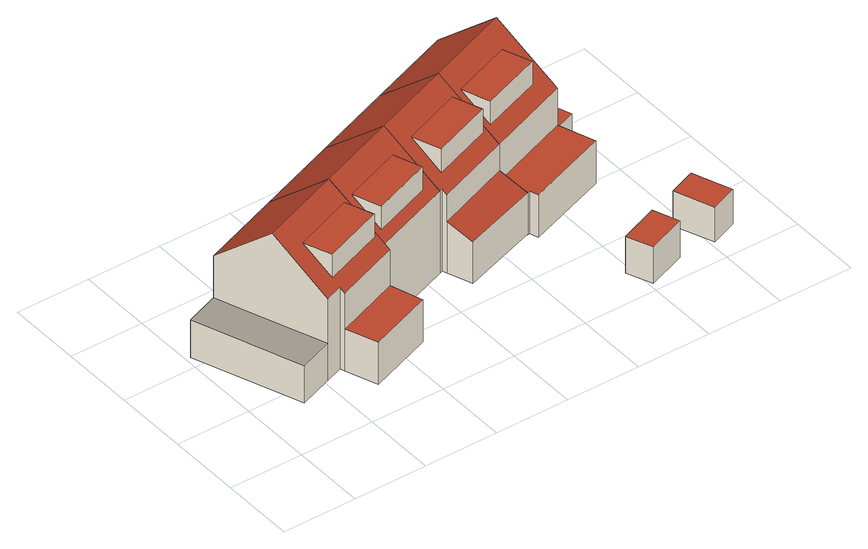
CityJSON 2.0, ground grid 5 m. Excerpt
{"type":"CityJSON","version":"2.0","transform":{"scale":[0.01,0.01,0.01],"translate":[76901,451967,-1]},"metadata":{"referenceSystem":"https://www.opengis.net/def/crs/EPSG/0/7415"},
"CityObjects":{
"building1":{"type":"Building","attributes":{"Volume":431.77,"Dakoppervlakte":60.15,"Muuroppervlakte":210.41,"Vloeroppervlakte":75.9,"hoogte_Z_max_in_m_NAP":8.86,"GEB_DOEL":"woonfunctie","dateOfConstruction":"1982-01-01","measuredHeight":8.98},"children":["building1-1"],"geometry":[{"type":"Solid","lod":"2","boundaries":[[[[0,1,2,3,4,5,6,7,8,9,10,11]],[[12,13,14,15]],[[16,17,18,19,13,12,20],[21,22,23,24]],[[25,26,27,28]],[[29,30,31,32,33]],[[8,7,14,13]],[[7,6,29,15,14]],[[3,2,16,20,32]],[[10,9,19,18,28]],[[13,19,9,8]],[[1,0,26,25]],[[11,27,26,0]],[[28,27,11,10]],[[18,17,25,28]],[[5,30,29,6]],[[30,5,4,31]],[[3,32,31,4]],[[20,12,15,29,33,32]],[[2,1,25,17,16]],[[34,35,23,22]],[[35,34,21,24]],[[35,24,23]],[[22,21,34]]]],"semantics":{"surfaces":[{"type":"GroundSurface"},{"type":"RoofSurface"},{"type":"OuterFloorSurface"},{"type":"WallSurface"}],"values":[[0,1,1,1,2,3,3,3,3,3,3,3,3,3,3,3,3,3,3,1,3,3,3]]}}]},
"building1-1":{"type":"BuildingInstallation","attributes":{"relationToConstruction":"outside"},"parents":["building1"],"geometry":[{"type":"MultiSurface","lod":"2","boundaries":[[[34,35,23,22]],[[35,34,21,24]],[[35,24,23]],[[22,21,34]]],"semantics":{"surfaces":[{"type":"RoofSurface"},{"type":"WallSurface"}],"values":[0,1,1,1]}}]},
"building2":{"type":"Building","attributes":{"Volume":334.21,"Dakoppervlakte":46.52,"Muuroppervlakte":180.4,"Vloeroppervlakte":44.22,"hoogte_Z_max_in_m_NAP":8.86,"GEB_DOEL":"woonfunctie","dateOfConstruction":"1982-01-01","measuredHeight":9},"children":["building2-1"],"geometry":[{"type":"Solid","lod":"2","boundaries":[[[[36,37,38,39,40,41]],[[19,42,43,13],[44,45,46,47]],[[13,43,48,14]],[[40,14,48,41]],[[14,40,39,13]],[[38,37,42,19]],[[39,38,19,13]],[[42,37,36,41,48,43]],[[49,50,46,45]],[[49,44,47,50]],[[50,47,46]],[[45,44,49]]]],"semantics":{"surfaces":[{"type":"GroundSurface"},{"type":"RoofSurface"},{"type":"WallSurface"}],"values":[[0,1,1,2,2,2,2,2,1,2,2,2]]}}]},
"building2-1":{"type":"BuildingInstallation","attributes":{"relationToConstruction":"outside"},"parents":["building2"],"geometry":[{"type":"MultiSurface","lod":"2","boundaries":[[[49,50,46,45]],[[49,44,47,50]],[[50,47,46]],[[45,44,49]]],"semantics":{"surfaces":[{"type":"RoofSurface"},{"type":"WallSurface"}],"values":[0,1,1,1]}}]},
"building3":{"type":"Building","attributes":{"Volume":373.06,"Dakoppervlakte":58.54,"Muuroppervlakte":189.51,"Vloeroppervlakte":55.34,"hoogte_Z_max_in_m_NAP":8.86,"GEB_DOEL":"woonfunctie","dateOfConstruction":"1982-01-01","measuredHeight":8.99},"children":["building3-1"],"geometry":[{"type":"Solid","lod":"2","boundaries":[[[[51,52,53,54,55,56,57,58,59,60]],[[61,62,63,64,43,42],[65,66,67,68]],[[43,64,69,48]],[[70,71,72,73]],[[43,48,51,60,59,42]],[[42,59,58,61]],[[58,57,73,62,61]],[[64,63,72,54,53]],[[56,70,73,57]],[[56,55,71,70]],[[54,72,71,55]],[[62,73,72,63]],[[52,69,64,53]],[[51,48,69,52]],[[74,67,66,75]],[[65,68,74,75]],[[74,68,67]],[[66,65,75]]]],"semantics":{"surfaces":[{"type":"GroundSurface"},{"type":"RoofSurface"},{"type":"WallSurface"}],"values":[[0,1,1,1,2,2,2,2,2,2,2,2,2,2,1,2,2,2]]}}]},
"building3-1":{"type":"BuildingInstallation","attributes":{"relationToConstruction":"outside"},"parents":["building3"],"geometry":[{"type":"MultiSurface","lod":"2","boundaries":[[[74,67,66,75]],[[65,68,74,75]],[[74,68,67]],[[66,65,75]]],"semantics":{"surfaces":[{"type":"RoofSurface"},{"type":"WallSurface"}],"values":[0,1,1,1]}}]},
"building4":{"type":"Building","attributes":{"Volume":13.84,"Dakoppervlakte":5.26,"Muuroppervlakte":24.64,"Vloeroppervlakte":5.26,"hoogte_Z_max_in_m_NAP":2.37,"GEB_DOEL":"onbekend","dateOfConstruction":"1982-01-01","measuredHeight":2.63},"geometry":[{"type":"Solid","lod":"2","boundaries":[[[[76,77,78,79]],[[80,81,82,83]],[[76,79,81,80]],[[79,78,82,81]],[[82,78,77,83]],[[77,76,80,83]]]],"semantics":{"surfaces":[{"type":"GroundSurface"},{"type":"RoofSurface"},{"type":"WallSurface"}],"values":[[0,1,2,2,2,2]]}}]},
"building5":{"type":"Building","attributes":{"Volume":440.42,"Dakoppervlakte":77.88,"Muuroppervlakte":213.18,"Vloeroppervlakte":74.61,"hoogte_Z_max_in_m_NAP":8.86,"GEB_DOEL":"woonfunctie","dateOfConstruction":"1982-01-01","measuredHeight":9.07},"children":["building5-1"],"geometry":[{"type":"Solid","lod":"2","boundaries":[[[[84,85,86,87,88,89,90,91,92,93,94,95,96]],[[63,97,98,99,64],[100,101,102,103]],[[99,104,105,69,64]],[[106,107,108,109,110]],[[111,112,113,114,115,116]],[[97,114,88,87,109,98]],[[84,96,105,104,107]],[[95,69,105,96]],[[109,87,86,110]],[[86,85,106,110]],[[84,107,106,85]],[[104,99,98,109,108,107]],[[115,93,92,116]],[[111,116,92,91]],[[91,90,112,111]],[[113,112,90,89]],[[113,89,88,114]],[[63,115,114,97]],[[63,64,94,93,115]],[[64,69,95,94]],[[117,118,102,101]],[[118,117,100,103]],[[118,103,102]],[[101,100,117]]]],"semantics":{"surfaces":[{"type":"GroundSurface"},{"type":"RoofSurface"},{"type":"WallSurface"}],"values":[[0,1,1,1,1,2,2,2,2,2,2,2,2,2,2,2,2,2,2,2,1,2,2,2]]}}]},
"building5-1":{"type":"BuildingInstallation","attributes":{"relationToConstruction":"outside"},"parents":["building5"],"geometry":[{"type":"MultiSurface","lod":"2","boundaries":[[[117,118,102,101]],[[118,117,100,103]],[[118,103,102]],[[101,100,117]]],"semantics":{"surfaces":[{"type":"RoofSurface"},{"type":"WallSurface"}],"values":[0,1,1,1]}}]},
"building6":{"type":"Building","attributes":{"Volume":13.58,"Dakoppervlakte":5.43,"Muuroppervlakte":23.72,"Vloeroppervlakte":5.43,"hoogte_Z_max_in_m_NAP":2.27,"GEB_DOEL":"onbekend","dateOfConstruction":"1982-01-01","measuredHeight":2.5},"geometry":[{"type":"Solid","lod":"2","boundaries":[[[[119,120,121,122]],[[123,124,125,126]],[[122,121,123,126]],[[123,121,120,124]],[[119,125,124,120]],[[119,122,126,125]]]],"semantics":{"surfaces":[{"type":"GroundSurface"},{"type":"RoofSurface"},{"type":"WallSurface"}],"values":[[0,1,2,2,2,2]]}}]}
},
"vertices":[
[722,239,88],[645,450,88],[633,482,88],[517,439,88],[288,354,88],[23,1075,88],[250,1159,88],[795,1360,88],[939,993,88],[1076,646,88],[1086,614,88],[1156,398,88],[387,788,986],[939,993,986],[795,1360,658],[250,1159,657],[633,482,675],[645,450,647],[1086,614,647],[1076,646,675],[517,439,675],[620,534,720],[551,720,885],[960,872,885],[1029,686,720],[645,450,391],[722,239,391],[1156,398,391],[1086,614,391],[250,1159,356],[23,1075,356],[288,354,356],[517,439,356],[387,788,356],[620,534,885],[1029,686,885],
[1479,1194,86],[1609,843,86],[1076,646,86],[939,993,86],[795,1360,86],[1343,1562,86],[1609,843,674],[1479,1194,986],[1102,716,722],[1033,902,888],[1434,1051,888],[1503,865,722],[1343,1562,659],[1102,716,888],[1503,865,888],
[1343,1562,87],[1876,1758,87],[2013,1391,87],[2155,1010,87],[2221,831,87],[1704,657,87],[1644,820,87],[1632,852,87],[1609,843,87],[1479,1194,87],[1632,852,674],[1644,820,647],[2155,1010,647],[2013,1391,986],[1687,930,720],[1617,1120,889],[2020,1270,889],[2090,1079,720],[1876,1758,660],[1704,657,384],[2221,831,380],[2155,1010,461],[1644,820,458],[2090,1079,889],[1687,930,889],
[2459,229,74],[2722,330,74],[2789,156,74],[2526,55,74],[2459,229,337],[2526,55,337],[2789,156,337],[2722,330,337],
[2509,1787,79],[2688,1851,79],[2888,1301,79],[2718,1238,79],[2725,1221,79],[2812,975,79],[2256,779,79],[2239,837,79],[2221,831,79],[2155,1010,79],[2013,1391,79],[1876,1758,79],[2442,1967,79],[2725,1221,647],[2718,1238,662],[2580,1602,986],[2168,1110,721],[2099,1297,888],[2505,1448,888],[2575,1260,721],[2509,1787,820],[2442,1967,661],[2688,1851,338],[2509,1787,338],[2580,1602,338],[2718,1238,338],[2888,1301,338],[2239,837,384],[2256,779,384],[2812,975,384],[2725,1221,384],[2155,1010,384],[2221,831,384],[2168,1110,888],[2575,1260,888],
[2927,409,77],[3108,478,77],[3208,216,77],[3027,147,77],[3208,216,327],[3108,478,327],[2927,409,327],[3027,147,327]
]}
